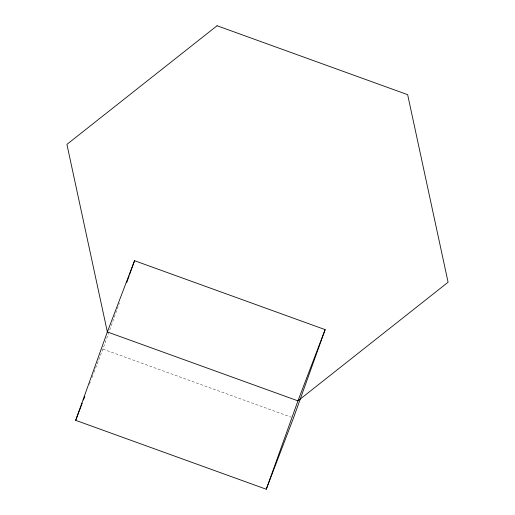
<?xml version="1.0" encoding="UTF-8"?>
<svg xmlns="http://www.w3.org/2000/svg" width="515" height="515" viewBox="0 0 515 515"><rect width="100%" height="100%" fill="white"/><g stroke="black" fill="none" stroke-linecap="round" stroke-linejoin="round"><path stroke-width="0.39" stroke-dasharray="2.58 1.93" d="M94.007 372.345L102.884 349.099L119.396 303.013M89.423 384.338L90.286 382.091M92.005 377.592L93.724 373.092M102.884 349.099L291.2 417.195"/><path stroke-width="0.77" d="M75.679 420.33L107.352 331.943L134.55 260.706L325.139 329.626L293.466 418.019L266.268 489.25L75.679 420.33L82.265 403.084M126.703 282.619L129.143 275.821M129.683 274.308L134.55 260.706M266.268 489.25L297.94 400.863L325.139 329.626M83.411 400.084L84.846 396.338M217.06 25.75L66.911 144.387L107.352 331.943L297.94 400.863L448.089 282.226L407.648 94.67L217.06 25.75"/></g></svg>
